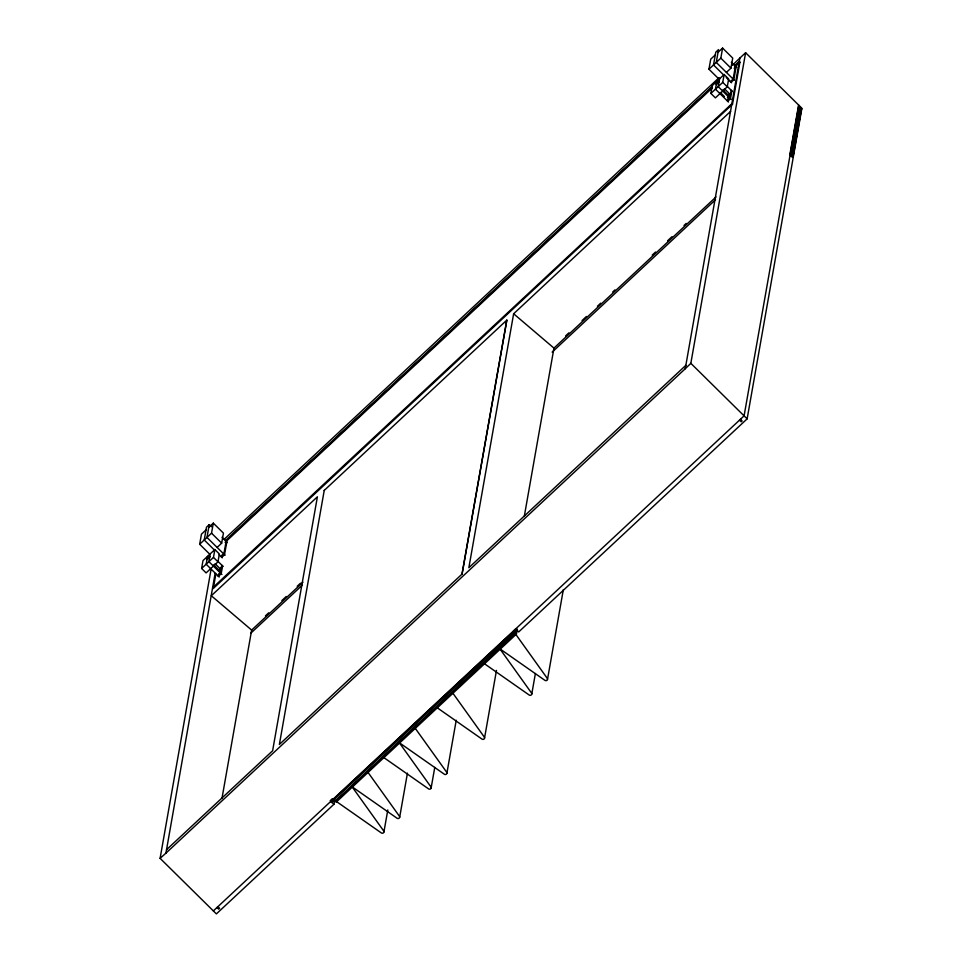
<?xml version="1.0" encoding="UTF-8"?>
<svg xmlns="http://www.w3.org/2000/svg" width="962" height="962" viewBox="0 0 962 962"><rect width="100%" height="100%" fill="white"/><g stroke="black" fill="none" stroke-linecap="round" stroke-linejoin="round"><path stroke-width="1.44" d="M209.8 554.244L199.675 544.239L201.443 534.187L206 529.93M214.863 549.542L213.48 557.395L217.977 561.844L206.108 572.907L201.611 568.47L202.994 560.605L214.863 549.542L219.36 553.98L217.893 562.397M211.363 526.743L209.223 524.639L206.974 537.433L225.048 555.266M199.675 544.239L211.532 533.176L213.311 523.124L223.437 533.128L221.669 543.169L217.099 547.426M207.564 556.349L206.169 564.213L219.192 577.056M210.293 553.799L208.91 561.652L221.933 574.494M334.68 799.879L333.898 804.304L216.39 913.9L160.101 858.344L211.219 568.446M213.42 566.101L213.636 564.862L219.937 571.091L220.322 568.891L215.067 563.708M160.101 858.344L165.933 853.138L215.127 573.376M731.998 103.607L212.578 587.866L213.299 588.479L215.849 573.989M218.903 573.701L218.446 576.322L221.188 573.761L222.571 565.909L220.743 567.604M222.294 554.473L221.789 557.311L224.531 554.761L226.791 541.967M221.897 565.235L220.502 573.099L217.773 575.649M226.118 541.305L223.857 554.1L221.116 556.649M221.969 798.412L251.647 630.086L302.934 582.25M383.91 832.034L387.806 809.932M399.651 817.351L407.443 773.147M462 574.122L506.782 320.154M730.627 111.364L513.636 313.768L468.855 567.736L685.846 365.332M431.132 787.986L434.776 767.351M446.873 773.304L456.228 720.249M484.523 738.191L496.476 670.406M524.278 516.438L553.956 348.112L716.005 196.97M514.694 629.497L513.912 632.07M515.704 630.495L515.211 633.345L335.642 800.829M336.544 801.719L335.87 801.045L515.428 633.561L516.209 629.148M516.883 629.821L515.909 634.535L547.234 678.294A1.599 1.539 10 0 1 544.985 680.387L500.288 649.109M333.141 799.169L336.171 802.176L516.426 634.054L516.931 631.192M531.758 694.131L535.389 673.508M547.498 679.449L563.347 589.562M719.095 79.209L708.958 69.216L710.726 59.163L715.295 54.906M710.894 93.434L712.289 85.582L724.145 74.519L728.655 78.956L727.26 86.82L715.403 97.883L710.894 93.434L722.763 82.371L724.145 74.519M708.958 69.216L720.827 58.153L722.594 48.1L732.731 58.105L730.952 68.146L726.394 72.403M716.846 81.325L715.463 89.177L728.474 102.032M719.588 78.776L718.193 86.628L731.216 99.471M719.961 93.627L720.177 92.388L724.386 96.537M722.702 91.077L722.919 89.839L729.22 96.056L727.392 97.763M728.198 98.677L727.729 101.287L730.471 98.737L731.854 90.885M729.22 96.056L729.605 93.867L724.362 88.684M731.18 90.212L729.797 98.076L727.056 100.625M735.401 66.282L733.14 79.064L730.411 81.626M165.933 853.138L685.245 368.759L739.898 58.033L745.61 52.718L801.899 108.261L793.229 157.263L790.235 154.136M213.299 588.479L732.503 104.209L739.91 62.181L739.297 61.472L734.896 65.56M685.245 368.759L690.836 363.323L745.61 52.718M798.857 105.267L744.083 415.873L213.348 910.906M792.111 156.157L800.624 107.828L801.755 108.946M792.556 156.602L801.081 108.273M793.013 157.046L801.526 108.718M515.668 628.92L518.71 631.926L747.125 418.867L793.121 158.057L790.079 155.05M209.223 524.639L206.493 527.2L204.233 539.983L214.863 550.48M208.742 527.38L213.311 523.124M718.025 52.357L722.594 48.1M223.99 539.454L719.143 77.609M732.322 65.32L739.898 58.033M225.469 540.716L711.844 87.073M225.589 540.836L711.952 87.181M735.016 65.681L739.405 61.58M207.07 559.138L209.8 556.589M225.096 542.364L712.469 87.782M716.353 84.115L719.095 81.554M734.427 67.304L739.91 62.181M206.998 559.547L209.728 556.998M716.281 84.524L719.023 81.974M734.246 68.651L736.074 66.943L733.826 79.738L731.084 82.287M201.611 568.47L213.48 557.395M218.494 570.598L220.322 568.891M727.789 95.575L729.605 93.867M265.452 615.872L268.735 612.806M281.866 600.553L286.255 596.476M297.198 586.267L300.481 583.2M565.596 335.918L568.891 332.852M582.046 320.574L586.435 316.486M597.402 306.253L600.685 303.186M612.746 291.943L614.946 289.899M652.224 255.122L655.507 252.056M667.568 240.801L671.957 236.712M684.018 225.469L686.207 223.412M250.938 633.068L302.393 585.076M552.152 352.116L715.536 199.735M166.534 849.711L272.619 750.769L317.4 496.801L211.315 595.743L251.647 630.086M330.182 800.709L332.383 798.664M331.349 802.561L334.535 799.578M513.876 632.311L517.075 629.328M331.866 802.38L334.067 800.324M517.448 629.28L334.343 799.554M484.535 663.792L529.244 695.069A1.599 1.539 10 0 0 531.493 692.977L500.168 649.218M437.313 707.84L482.022 739.129A1.599 1.539 10 0 0 484.271 737.024L452.934 693.265M399.663 742.953L444.372 774.242A1.599 1.539 10 0 0 446.621 772.137L415.295 728.378M383.922 757.647L428.631 788.924A1.599 1.539 10 0 0 430.88 786.82L399.555 743.061M352.429 787.012L397.138 818.289A1.599 1.539 10 0 0 399.386 816.197L368.061 772.438M336.688 801.695L381.397 832.972A1.599 1.539 10 0 0 383.646 830.879L352.32 787.12M513.636 313.768L553.956 348.112M731.324 62.253L736.664 67.52M720.827 58.153L730.952 68.146M734.331 80.243L716.257 62.41L718.518 49.615L715.776 52.164L713.515 64.959L724.158 75.457M726.274 77.549L731.589 82.792M727.044 86.135L732.371 91.39M722.763 82.371L727.26 86.82M690.836 363.323L747.125 418.867M740.439 419.276L742.123 420.947L741.209 421.789L739.525 420.129M513.383 631.048L516.426 634.054M513.347 631.517L333.79 799.001M515.428 633.561L516.101 634.235M222.03 537.277L227.369 542.544M211.532 533.176L221.669 543.169M219.12 554.677L222.306 557.828M217.749 561.159L223.076 566.414M330.856 801.298L333.898 804.304M217.917 906.649L219.601 908.308L218.687 909.162L217.003 907.491M731.878 103.487L732.503 104.209M324.242 490.404L279.377 744.456L462.097 574.025L506.878 320.069L324.146 490.5M798.484 105.724L789.922 154.317L791.041 155.435L799.614 106.83L798.484 105.724"/></g></svg>
